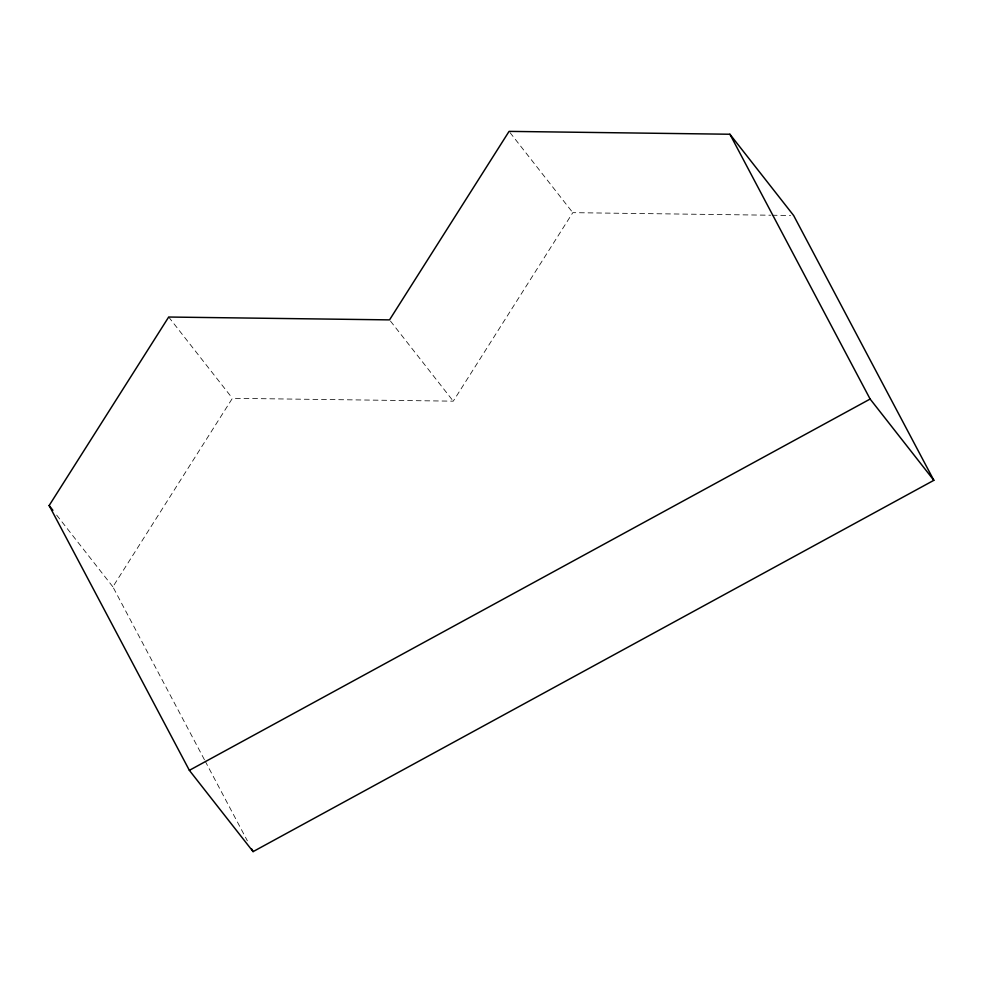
<?xml version="1.0" encoding="UTF-8"?>
<svg xmlns="http://www.w3.org/2000/svg" width="983" height="983" viewBox="0 0 983 983"><rect width="100%" height="100%" fill="white"/><g stroke="black" fill="none" stroke-linecap="round" stroke-linejoin="round"><path stroke-width="0.74" stroke-dasharray="4.92 3.69" d="M204.439 759.748L112.873 586.814L232.406 398.312L453.261 401.162L572.794 212.66L770.635 215.216M772.171 215.24L790.578 215.474M510.005 132.57L572.794 212.66M390.472 321.085L453.261 401.162M168.683 317.03L232.406 398.312M56.645 515.092L112.873 586.814M205.152 761.1L247.36 840.809"/><path stroke-width="1.47" d="M49.15 505.532L168.683 317.03L389.538 319.88L509.071 131.378L729.914 134.241L793.637 215.51L933.85 480.318L253.086 851.622L189.363 770.34L49.15 505.532L52.898 510.312M189.363 770.34L870.127 399.049L933.85 480.318M729.914 134.241L870.127 399.049M251.648 848.919L253.086 851.622"/></g></svg>
